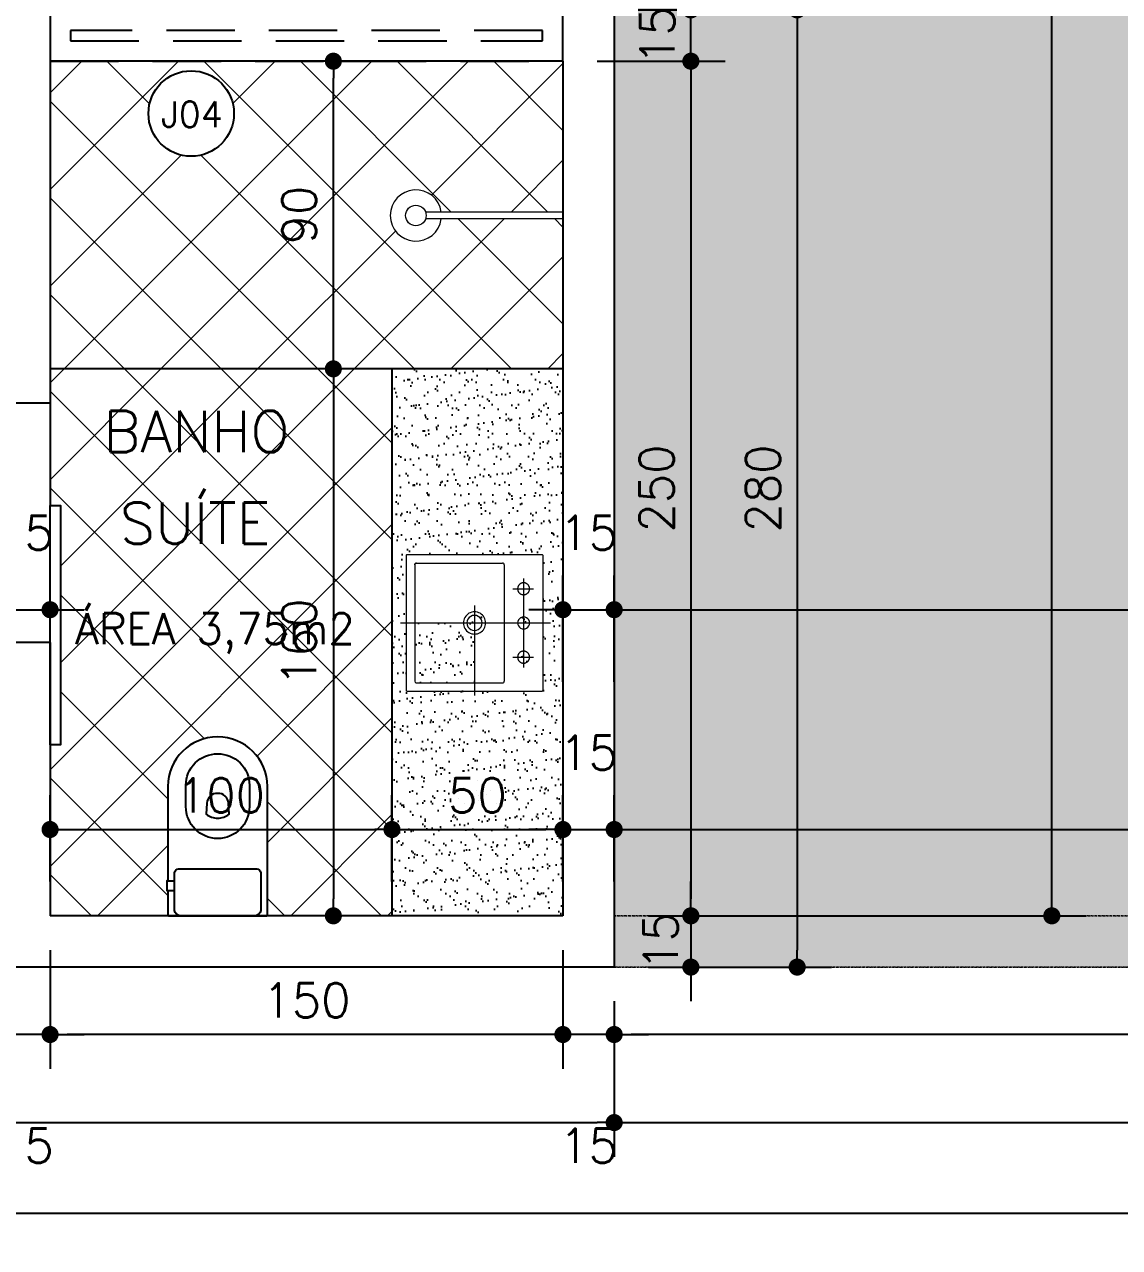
# Model space of a CAD drawing. Header units: inches. Extents: x 580771 to 672494, y 7715997 to 7829530.
# Drawn here: x 655835.2 to 656155.6, y 7727586.6 to 7727944.4 of the extents above; entities that cross this region are included whole.
import ezdxf

# ---------------------------------------------------------------- set-up
doc = ezdxf.new("R2010")
doc.units = ezdxf.units.IN
doc.header["$MEASUREMENT"] = 0
doc.header["$PDMODE"] = 2
for name, pattern in [('AXES', [0.54, 0.3, -0.08, 0.08, -0.08]), ('CACHE', [0.24, 0.12, -0.12]), ('CONTINU', [0]), ('DASHDOTX2', [2, 1, -0.5, 0, -0.5]), ('DASHED2', [0.375, 0.25, -0.125])]:
    doc.linetypes.add(name, pattern=pattern)
for name, color, linetype in [('01', 1, 'Continuous'), ('02', 2, 'Continuous'), ('Block1', 1, 'Continuous'), ('Block2', 2, 'Continuous'), ('Layer1', 1, 'Continuous'), ('Layer3', 3, 'Continuous'), ('NIVEL', 2, 'Continuous'), ('P02', 2, 'Continuous'), ('parede', 6, 'Continuous'), ('PAVTO1-ESCADA', 1, 'Continuous'), ('SIMBOLOS', 2, 'Continuous'), ('VEGETAÇÃO1', 96, 'Continuous')]:
    doc.layers.add(name, color=color, linetype=linetype)
for name, color, linetype, lineweight in [('ARQ-01', 1, 'Continuous', 13), ('ARQ-02', 2, 'Continuous', 20), ('MOBILIÁRIO-02', 2, 'Continuous', 20), ('MURO', 3, 'Continuous', 0)]:
    doc.layers.add(name, color=color, linetype=linetype, lineweight=lineweight)
doc.layers.get('01').off()
doc.styles.add('R80E50', font='romans.shx', dxfattribs={"height": 10})
doc.styles.add('ROMANS', font='romans', dxfattribs={"height": 0.2})
doc.dimstyles.new('ARQ50', dxfattribs={"dimscale": 50, "dimtxt": 10, "dimasz": 0.1, "dimexe": 0.2, "dimexo": 0.2, "dimgap": 0.1, "dimtad": 1, "dimdec": 0, "dimzin": 12, "dimdsep": 46, "dimtxsty": 'R80E50', "dimblk1": 'DOT', "dimblk2": 'DOT', "dimsah": 1, "dimcen": 0.4, "dimclrd": 15, "dimclre": 15, "dimclrt": 3, "dimadec": 0, "dimazin": 0, "dimtfac": 1, "dimtdec": 0, "dimtmove": 2, "dimatfit": 3, "dimldrblk": 'DOT', "dimfxl": 0.2, "dimtolj": 1, "dimtzin": 12, "dimarcsym": 0})
pattern_1 = [(45, (0, -41893.46), (-14.142135624, 14.142135624), []), (135, (0, -41893.46), (-14.142135624, -14.142135624), [])]

# ---------------------------------------------------------------- blocks, each defined once
blk = doc.blocks.new('Vaso002c')
at = {"layer": 'Block1'}
for p, q in [((12.45, -18.5), (12.45, -16)), ((15.95, -18.5), (15.95, -16))]:
    blk.add_line(p, q, dxfattribs=at)
blk.add_lwpolyline([(3, -14, 0.324141), (5, -16), (19, -16, 0.333333), (20.5, -14.5), (20.5, 0), (20.5, 14.5, 0.333333), (19, 16), (5, 16, 0.324141), (3, 14, 0.324141)], format="xyb", dxfattribs=at)
for points in [[(63.2, 0, 0.418677), (51.5, 11.8), (43.6, 11.8, 0.411784), (31.7, 0, 0.411784), (43.6, -11.8), (51.5, -11.8, 0.418677)], [(48.5, 0, -0.428571), (44.8, -4), (40.8, -4.3, -0.16754), (39.3, 0, -0.16754), (40.8, 4.3), (44.8, 4, -0.428571)]]:
    blk.add_lwpolyline(points, format="xyb", close=True, dxfattribs=at)
at = {"layer": 'Block2'}
blk.add_lwpolyline([(3, 18.17, -0.329256), (3.38, 18.5), (51.1, 18.5, -0.412623), (69.5, 0, -0.412623), (51.1, -18.5), (15.95, -18.5), (15.95, -18.9), (12.45, -18.9), (12.45, -18.5), (3.38, -18.5, -0.329256), (3, -18.17), (3, -17.25), (3, 0), (3, 17.29)], format="xyb", close=True, dxfattribs=at)
blk = doc.blocks.new('adfADS')
at = {"layer": 'ARQ-02'}
for p, q in [((4240.81, -35963.67), (4280.98, -35963.67)), ((4240.81, -35965.67), (4280.98, -35965.67))]:
    blk.add_line(p, q, dxfattribs=at)
blk.add_circle((4283.81, -35964.67), 3, dxfattribs=at)
blk.add_arc((4283.81, -35964.67), 7.5, 187.6623, 172.3377, dxfattribs=at)
blk = doc.blocks.new('7408317_p')
at = {"linetype": 'Continuous'}
for p, q in [((-0.1983, 0.2005), (-0.2, 0.1987)), ((0.1982, 0.2005), (0.2, 0.1987)), ((-0.2, -0.1977), (-0.1983, -0.1995)), ((0.2, -0.1977), (0.1982, -0.1995))]:
    blk.add_line(p, q, dxfattribs=at)
at = {"linetype": 'AXES'}
for points in [[(0, -0.032), (0, 0.223)], [(0, -0.2156), (0, 0.2156)], [(-0.1299, 0.144), (0.1299, 0.144)], [(-0.1, 0.1125), (-0.1, 0.173)], [(0.1, 0.1125), (0.1, 0.173)], [(-0.0506, 0.0005), (0.2124, 0.0005)]]:
    blk.add_lwpolyline(points, dxfattribs=at)
at = {"linetype": 'CONTINU'}
for points in [[(-0.2, -0.1977), (-0.2, 0.1987)], [(-0.1983, 0.2005), (0.1982, 0.2005)], [(0.2, -0.1977), (0.2, 0.1987)], [(-0.175, -0.1695), (-0.1753, 0.0825)], [(-0.1703, 0.0875), (0.1704, 0.0875)], [(0.175, -0.1701), (0.1754, 0.0825)], [(-0.17, -0.1745), (0.1706, -0.1745)], [(-0.1983, -0.1995), (0.1982, -0.1995)]]:
    blk.add_lwpolyline(points, dxfattribs=at)
at = {"linetype": 'CACHE'}
for points in [[(-0.1, 0.1615, 1.00004), (-0.1, 0.1265)], [(-0.1, 0.1265, 1.000058), (-0.1, 0.1615)], [(0.1, 0.1615, 1.000022), (0.1, 0.1265)], [(0.1, 0.1265, 1.000056), (0.1, 0.1615)]]:
    blk.add_lwpolyline(points, format="xyb", dxfattribs=at)
at = {"linetype": 'CONTINU'}
for points in [[(0, 0.1615, 1.00026), (0, 0.1265)], [(0, 0.1265, 1.000277), (0, 0.1615)], [(-0.1703, 0.0875, 0.414587), (-0.1753, 0.0825)], [(0.1754, 0.0825, 0.414612), (0.1704, 0.0875)], [(0, 0.033, 1.000349), (0, -0.032)], [(0, 0.0227, 1.000759), (0, -0.0218)], [(0, -0.032, 1.000654), (0, 0.033)], [(0, -0.0218, 1.000698), (0, 0.0227)], [(-0.1736, -0.173, -0.197042), (-0.175, -0.1695)], [(-0.175, -0.1695, 0.414578), (-0.17, -0.1745)], [(-0.17, -0.1745, -0.19704), (-0.1736, -0.173)], [(0.1706, -0.1745, 0.413833), (0.175, -0.1701)]]:
    blk.add_lwpolyline(points, format="xyb", dxfattribs=at)
blk = doc.blocks.new('_DOT')
at = {"color": 0, "linetype": 'ByBlock'}
blk.add_line((-0.5, 0), (-1, 0), dxfattribs=at)
at = {"color": 0, "linetype": 'ByBlock', "const_width": 0.5}
blk.add_lwpolyline([(-0.25, 0, 1), (0.25, 0, 1)], format="xyb", close=True, dxfattribs=at)
blk = doc.blocks.new('*D1196')
at = {"layer": 'Defpoints', "color": 0, "transparency": 16777216}
for p in [(655842.74, 7727773.16), (655827.74, 7727763.61), (655842.74, 7727763.61)]:
    blk.add_point(p, dxfattribs=at)
at = {"layer": 'NIVEL', "color": 15, "lineweight": -2, "transparency": 16777216}
for p, q in [((655827.74, 7727773.61), (655827.74, 7727783.16)), ((655842.74, 7727773.61), (655842.74, 7727783.16)), ((655822.74, 7727773.16), (655817.74, 7727773.16)), ((655827.74, 7727773.16), (655842.74, 7727773.16)), ((655847.74, 7727773.16), (655852.74, 7727773.16))]:
    blk.add_line(p, q, dxfattribs=at)
at = {"layer": 'NIVEL', "color": 15, "lineweight": -2, "transparency": 16777216, "xscale": 5, "yscale": 5, "zscale": 5}
blk.add_blockref('_DOT', (655827.74, 7727773.16), dxfattribs=at)
at = {"layer": 'NIVEL', "color": 15, "lineweight": -2, "transparency": 16777216, "xscale": 5, "yscale": 5, "zscale": 5, "rotation": 180}
blk.add_blockref('_DOT', (655842.74, 7727773.16), dxfattribs=at)
at = {"layer": 'NIVEL', "color": 3, "transparency": 16777216, "insert": (655835.24, 7727795.66), "char_height": 10, "attachment_point": 5, "style": 'R80E50'}
blk.add_mtext('\\A1;15', dxfattribs=at)
blk = doc.blocks.new('*D1197')
at = {"layer": 'Defpoints', "color": 0, "transparency": 16777216}
for p in [(656007.74, 7727773.16), (655992.74, 7727742.09), (656007.74, 7727742.09)]:
    blk.add_point(p, dxfattribs=at)
at = {"layer": 'NIVEL', "color": 15, "lineweight": -2, "transparency": 16777216}
for p, q in [((655992.74, 7727752.09), (655992.74, 7727783.16)), ((656007.74, 7727752.09), (656007.74, 7727783.16)), ((655987.74, 7727773.16), (655982.74, 7727773.16)), ((655992.74, 7727773.16), (656007.74, 7727773.16)), ((656012.74, 7727773.16), (656017.74, 7727773.16))]:
    blk.add_line(p, q, dxfattribs=at)
at = {"layer": 'NIVEL', "color": 15, "lineweight": -2, "transparency": 16777216, "xscale": 5, "yscale": 5, "zscale": 5}
blk.add_blockref('_DOT', (655992.74, 7727773.16), dxfattribs=at)
at = {"layer": 'NIVEL', "color": 15, "lineweight": -2, "transparency": 16777216, "xscale": 5, "yscale": 5, "zscale": 5, "rotation": 180}
blk.add_blockref('_DOT', (656007.74, 7727773.16), dxfattribs=at)
at = {"layer": 'NIVEL', "color": 3, "transparency": 16777216, "insert": (656000.24, 7727795.66), "char_height": 10, "attachment_point": 5, "style": 'R80E50'}
blk.add_mtext('\\A1;15', dxfattribs=at)
blk = doc.blocks.new('*D1198')
at = {"layer": 'Defpoints', "color": 0, "transparency": 16777216}
for p in [(656499.08, 7727773.16), (656007.74, 7727742.09), (656499.08, 7727668.61)]:
    blk.add_point(p, dxfattribs=at)
at = {"layer": 'NIVEL', "color": 15, "lineweight": -2, "transparency": 16777216}
for p, q in [((656007.74, 7727752.09), (656007.74, 7727783.16)), ((656499.08, 7727678.61), (656499.08, 7727783.16)), ((656012.74, 7727773.16), (656494.08, 7727773.16))]:
    blk.add_line(p, q, dxfattribs=at)
at = {"layer": 'NIVEL', "color": 15, "lineweight": -2, "transparency": 16777216, "xscale": 5, "yscale": 5, "zscale": 5, "rotation": 180}
blk.add_blockref('_DOT', (656007.74, 7727773.16), dxfattribs=at)
at = {"layer": 'NIVEL', "color": 15, "lineweight": -2, "transparency": 16777216, "xscale": 5, "yscale": 5, "zscale": 5}
blk.add_blockref('_DOT', (656499.08, 7727773.16), dxfattribs=at)
at = {"layer": 'NIVEL', "color": 3, "transparency": 16777216, "insert": (656253.41, 7727783.16), "char_height": 10, "attachment_point": 5, "style": 'R80E50'}
blk.add_mtext('\\A1;491', dxfattribs=at)
blk = doc.blocks.new('*D1211')
at = {"layer": 'Defpoints', "color": 0, "transparency": 16777216}
for p in [(655942.74, 7727708.86), (655842.74, 7727683.61), (655942.74, 7727683.61)]:
    blk.add_point(p, dxfattribs=at)
at = {"layer": 'NIVEL', "color": 15, "lineweight": -2, "transparency": 16777216}
for p, q in [((655842.74, 7727693.61), (655842.74, 7727718.86)), ((655942.74, 7727693.61), (655942.74, 7727718.86)), ((655847.74, 7727708.86), (655937.74, 7727708.86))]:
    blk.add_line(p, q, dxfattribs=at)
at = {"layer": 'NIVEL', "color": 15, "lineweight": -2, "transparency": 16777216, "xscale": 5, "yscale": 5, "zscale": 5, "rotation": 180}
blk.add_blockref('_DOT', (655842.74, 7727708.86), dxfattribs=at)
at = {"layer": 'NIVEL', "color": 15, "lineweight": -2, "transparency": 16777216, "xscale": 5, "yscale": 5, "zscale": 5}
blk.add_blockref('_DOT', (655942.74, 7727708.86), dxfattribs=at)
at = {"layer": 'NIVEL', "color": 3, "transparency": 16777216, "insert": (655892.74, 7727718.86), "char_height": 10, "attachment_point": 5, "style": 'R80E50'}
blk.add_mtext('\\A1;100', dxfattribs=at)
blk = doc.blocks.new('*D1212')
at = {"layer": 'Defpoints', "color": 0, "transparency": 16777216}
for p in [(655992.74, 7727708.86), (655942.74, 7727683.61), (655992.74, 7727683.61)]:
    blk.add_point(p, dxfattribs=at)
at = {"layer": 'NIVEL', "color": 15, "lineweight": -2, "transparency": 16777216}
for p, q in [((655942.74, 7727693.61), (655942.74, 7727718.86)), ((655992.74, 7727693.61), (655992.74, 7727718.86)), ((655947.74, 7727708.86), (655987.74, 7727708.86))]:
    blk.add_line(p, q, dxfattribs=at)
at = {"layer": 'NIVEL', "color": 15, "lineweight": -2, "transparency": 16777216, "xscale": 5, "yscale": 5, "zscale": 5, "rotation": 180}
blk.add_blockref('_DOT', (655942.74, 7727708.86), dxfattribs=at)
at = {"layer": 'NIVEL', "color": 15, "lineweight": -2, "transparency": 16777216, "xscale": 5, "yscale": 5, "zscale": 5}
blk.add_blockref('_DOT', (655992.74, 7727708.86), dxfattribs=at)
at = {"layer": 'NIVEL', "color": 3, "transparency": 16777216, "insert": (655967.74, 7727718.86), "char_height": 10, "attachment_point": 5, "style": 'R80E50'}
blk.add_mtext('\\A1;50', dxfattribs=at)
blk = doc.blocks.new('*D1213')
at = {"layer": 'Defpoints', "color": 0, "transparency": 16777216}
for p in [(656007.74, 7727708.86), (655992.74, 7727683.61), (656007.74, 7727683.61)]:
    blk.add_point(p, dxfattribs=at)
at = {"layer": 'NIVEL', "color": 15, "lineweight": -2, "transparency": 16777216}
for p, q in [((655992.74, 7727693.61), (655992.74, 7727718.86)), ((656007.74, 7727693.61), (656007.74, 7727718.86)), ((655987.74, 7727708.86), (655982.74, 7727708.86)), ((655992.74, 7727708.86), (656007.74, 7727708.86)), ((656012.74, 7727708.86), (656017.74, 7727708.86))]:
    blk.add_line(p, q, dxfattribs=at)
at = {"layer": 'NIVEL', "color": 15, "lineweight": -2, "transparency": 16777216, "xscale": 5, "yscale": 5, "zscale": 5}
blk.add_blockref('_DOT', (655992.74, 7727708.86), dxfattribs=at)
at = {"layer": 'NIVEL', "color": 15, "lineweight": -2, "transparency": 16777216, "xscale": 5, "yscale": 5, "zscale": 5, "rotation": 180}
blk.add_blockref('_DOT', (656007.74, 7727708.86), dxfattribs=at)
at = {"layer": 'NIVEL', "color": 3, "transparency": 16777216, "insert": (656000.24, 7727731.36), "char_height": 10, "attachment_point": 5, "style": 'R80E50'}
blk.add_mtext('\\A1;15', dxfattribs=at)
blk = doc.blocks.new('*D1214')
at = {"layer": 'Defpoints', "color": 0, "transparency": 16777216}
for p in [(656499.08, 7727708.86), (656007.74, 7727683.61), (656499.08, 7727668.61)]:
    blk.add_point(p, dxfattribs=at)
at = {"layer": 'NIVEL', "color": 15, "lineweight": -2, "transparency": 16777216}
for p, q in [((656007.74, 7727693.61), (656007.74, 7727718.86)), ((656499.08, 7727678.61), (656499.08, 7727718.86)), ((656012.74, 7727708.86), (656494.08, 7727708.86))]:
    blk.add_line(p, q, dxfattribs=at)
at = {"layer": 'NIVEL', "color": 15, "lineweight": -2, "transparency": 16777216, "xscale": 5, "yscale": 5, "zscale": 5, "rotation": 180}
blk.add_blockref('_DOT', (656007.74, 7727708.86), dxfattribs=at)
at = {"layer": 'NIVEL', "color": 15, "lineweight": -2, "transparency": 16777216, "xscale": 5, "yscale": 5, "zscale": 5}
blk.add_blockref('_DOT', (656499.08, 7727708.86), dxfattribs=at)
at = {"layer": 'NIVEL', "color": 3, "transparency": 16777216, "insert": (656253.41, 7727718.86), "char_height": 10, "attachment_point": 5, "style": 'R80E50'}
blk.add_mtext('\\A1;491', dxfattribs=at)
blk = doc.blocks.new('*D1219')
at = {"layer": 'Defpoints', "color": 0, "transparency": 16777216}
for p in [(655992.74, 7727948.61), (656030.17, 7727948.61), (655992.74, 7727933.61)]:
    blk.add_point(p, dxfattribs=at)
at = {"layer": 'NIVEL', "color": 15, "lineweight": -2, "transparency": 16777216}
for p, q in [((656030.17, 7727953.61), (656030.17, 7727958.61)), ((656002.74, 7727948.61), (656040.17, 7727948.61)), ((656030.17, 7727933.61), (656030.17, 7727948.61)), ((656002.74, 7727933.61), (656040.17, 7727933.61)), ((656030.17, 7727928.61), (656030.17, 7727923.61))]:
    blk.add_line(p, q, dxfattribs=at)
at = {"layer": 'NIVEL', "color": 15, "lineweight": -2, "transparency": 16777216, "xscale": 5, "yscale": 5, "zscale": 5}
for p, rotation in [((656030.17, 7727948.61), 270), ((656030.17, 7727933.61), 90)]:
    blk.add_blockref('_DOT', p, dxfattribs=dict(at, rotation=rotation))
at = {"layer": 'NIVEL', "color": 3, "transparency": 16777216, "insert": (656020.37, 7727941.11), "char_height": 10, "attachment_point": 5, "rotation": 90, "style": 'R80E50'}
blk.add_mtext('\\A1;15', dxfattribs=at)
blk = doc.blocks.new('*D1220')
at = {"layer": 'Defpoints', "color": 0, "transparency": 16777216}
for p in [(655992.74, 7727933.61), (656007.74, 7727683.61), (656030.17, 7727683.61)]:
    blk.add_point(p, dxfattribs=at)
at = {"layer": 'NIVEL', "color": 15, "lineweight": -2, "transparency": 16777216}
for p, q in [((656002.74, 7727933.61), (656040.17, 7727933.61)), ((656030.17, 7727928.61), (656030.17, 7727688.61)), ((656017.74, 7727683.61), (656040.17, 7727683.61))]:
    blk.add_line(p, q, dxfattribs=at)
at = {"layer": 'NIVEL', "color": 15, "lineweight": -2, "transparency": 16777216, "xscale": 5, "yscale": 5, "zscale": 5}
for p, rotation in [((656030.17, 7727933.61), 90), ((656030.17, 7727683.61), 270)]:
    blk.add_blockref('_DOT', p, dxfattribs=dict(at, rotation=rotation))
at = {"layer": 'NIVEL', "color": 3, "transparency": 16777216, "insert": (656020.17, 7727808.61), "char_height": 10, "attachment_point": 5, "rotation": 90, "style": 'R80E50'}
blk.add_mtext('\\A1;250', dxfattribs=at)
blk = doc.blocks.new('*D1221')
at = {"layer": 'Defpoints', "color": 0, "transparency": 16777216}
for p in [(656007.74, 7727683.61), (656007.74, 7727668.61), (656030.17, 7727668.61)]:
    blk.add_point(p, dxfattribs=at)
at = {"layer": 'NIVEL', "color": 15, "lineweight": -2, "transparency": 16777216}
for p, q in [((656030.17, 7727688.61), (656030.17, 7727693.61)), ((656017.74, 7727683.61), (656040.17, 7727683.61)), ((656030.17, 7727683.61), (656030.17, 7727668.61)), ((656017.74, 7727668.61), (656040.17, 7727668.61)), ((656030.17, 7727663.61), (656030.17, 7727658.61))]:
    blk.add_line(p, q, dxfattribs=at)
at = {"layer": 'NIVEL', "color": 15, "lineweight": -2, "transparency": 16777216, "xscale": 5, "yscale": 5, "zscale": 5}
for p, rotation in [((656030.17, 7727683.61), 270), ((656030.17, 7727668.61), 90)]:
    blk.add_blockref('_DOT', p, dxfattribs=dict(at, rotation=rotation))
at = {"layer": 'NIVEL', "color": 3, "transparency": 16777216, "insert": (656021.33, 7727676.11), "char_height": 10, "attachment_point": 5, "rotation": 90, "style": 'R80E50'}
blk.add_mtext('\\A1;15', dxfattribs=at)
blk = doc.blocks.new('*D1226')
at = {"layer": 'Defpoints', "color": 0, "transparency": 16777216}
for p in [(656007.74, 7727948.61), (656007.74, 7727668.61), (656061.27, 7727668.61)]:
    blk.add_point(p, dxfattribs=at)
at = {"layer": 'NIVEL', "color": 15, "lineweight": -2, "transparency": 16777216}
for p, q in [((656017.74, 7727948.61), (656071.27, 7727948.61)), ((656061.27, 7727943.61), (656061.27, 7727673.61)), ((656017.74, 7727668.61), (656071.27, 7727668.61))]:
    blk.add_line(p, q, dxfattribs=at)
at = {"layer": 'NIVEL', "color": 15, "lineweight": -2, "transparency": 16777216, "xscale": 5, "yscale": 5, "zscale": 5}
for p, rotation in [((656061.27, 7727948.61), 90), ((656061.27, 7727668.61), 270)]:
    blk.add_blockref('_DOT', p, dxfattribs=dict(at, rotation=rotation))
at = {"layer": 'NIVEL', "color": 3, "transparency": 16777216, "insert": (656051.27, 7727808.61), "char_height": 10, "attachment_point": 5, "rotation": 90, "style": 'R80E50'}
blk.add_mtext('\\A1;280', dxfattribs=at)
blk = doc.blocks.new('*D1270')
at = {"layer": 'Defpoints', "color": 0, "transparency": 16777216}
for p in [(655942.74, 7727843.61), (655925.6, 7727683.61), (655942.74, 7727683.61)]:
    blk.add_point(p, dxfattribs=at)
at = {"layer": 'NIVEL', "color": 15, "lineweight": -2, "transparency": 16777216}
for p, q in [((655932.74, 7727843.61), (655915.6, 7727843.61)), ((655925.6, 7727838.61), (655925.6, 7727688.61)), ((655932.74, 7727683.61), (655915.6, 7727683.61))]:
    blk.add_line(p, q, dxfattribs=at)
at = {"layer": 'NIVEL', "color": 15, "lineweight": -2, "transparency": 16777216, "xscale": 5, "yscale": 5, "zscale": 5}
for p, rotation in [((655925.6, 7727843.61), 90), ((655925.6, 7727683.61), 270)]:
    blk.add_blockref('_DOT', p, dxfattribs=dict(at, rotation=rotation))
at = {"layer": 'NIVEL', "color": 3, "transparency": 16777216, "insert": (655915.6, 7727763.61), "char_height": 10, "attachment_point": 5, "rotation": 90, "style": 'R80E50'}
blk.add_mtext('\\A1;160', dxfattribs=at)
blk = doc.blocks.new('*D1271')
at = {"layer": 'Defpoints', "color": 0, "transparency": 16777216}
for p in [(655917.74, 7727933.61), (655925.6, 7727933.61), (655942.74, 7727843.61)]:
    blk.add_point(p, dxfattribs=at)
at = {"layer": 'NIVEL', "color": 15, "lineweight": -2, "transparency": 16777216}
for p, q in [((655927.74, 7727933.61), (655935.6, 7727933.61)), ((655925.6, 7727848.61), (655925.6, 7727928.61)), ((655932.74, 7727843.61), (655915.6, 7727843.61))]:
    blk.add_line(p, q, dxfattribs=at)
at = {"layer": 'NIVEL', "color": 15, "lineweight": -2, "transparency": 16777216, "xscale": 5, "yscale": 5, "zscale": 5}
for p, rotation in [((655925.6, 7727933.61), 90), ((655925.6, 7727843.61), 270)]:
    blk.add_blockref('_DOT', p, dxfattribs=dict(at, rotation=rotation))
at = {"layer": 'NIVEL', "color": 3, "transparency": 16777216, "insert": (655915.6, 7727888.61), "char_height": 10, "attachment_point": 5, "rotation": 90, "style": 'R80E50'}
blk.add_mtext('\\A1;90', dxfattribs=at)
blk = doc.blocks.new('*D739')
at = {"layer": 'Defpoints', "color": 0, "transparency": 16777216}
for p in [(656499.08, 7727668.61), (656007.74, 7727663.41), (656007.74, 7727648.89)]:
    blk.add_point(p, dxfattribs=at)
at = {"layer": 'NIVEL', "color": 15, "lineweight": -2, "transparency": 16777216}
for p, q in [((656499.08, 7727658.61), (656499.08, 7727638.89)), ((656007.74, 7727653.41), (656007.74, 7727638.89)), ((656494.08, 7727648.89), (656012.74, 7727648.89))]:
    blk.add_line(p, q, dxfattribs=at)
at = {"layer": 'NIVEL', "color": 15, "lineweight": -2, "transparency": 16777216, "xscale": 5, "yscale": 5, "zscale": 5, "rotation": 180}
blk.add_blockref('_DOT', (656007.74, 7727648.89), dxfattribs=at)
at = {"layer": 'NIVEL', "color": 15, "lineweight": -2, "transparency": 16777216, "xscale": 5, "yscale": 5, "zscale": 5}
blk.add_blockref('_DOT', (656499.08, 7727648.89), dxfattribs=at)
at = {"layer": 'NIVEL', "color": 3, "transparency": 16777216, "insert": (656253.41, 7727658.89), "char_height": 10, "attachment_point": 5, "style": 'R80E50'}
blk.add_mtext('\\A1;491', dxfattribs=at)
blk = doc.blocks.new('*D730')
at = {"layer": 'Defpoints', "color": 0, "transparency": 16777216}
for p in [(655992.74, 7727683.61), (656007.74, 7727663.41), (655992.74, 7727648.89)]:
    blk.add_point(p, dxfattribs=at)
at = {"layer": 'NIVEL', "color": 15, "lineweight": -2, "transparency": 16777216}
for p, q in [((655992.74, 7727673.61), (655992.74, 7727638.89)), ((656007.74, 7727653.41), (656007.74, 7727638.89)), ((655987.74, 7727648.89), (655982.74, 7727648.89)), ((656007.74, 7727648.89), (655992.74, 7727648.89)), ((656012.74, 7727648.89), (656017.74, 7727648.89))]:
    blk.add_line(p, q, dxfattribs=at)
at = {"layer": 'NIVEL', "color": 15, "lineweight": -2, "transparency": 16777216, "xscale": 5, "yscale": 5, "zscale": 5}
blk.add_blockref('_DOT', (655992.74, 7727648.89), dxfattribs=at)
at = {"layer": 'NIVEL', "color": 15, "lineweight": -2, "transparency": 16777216, "xscale": 5, "yscale": 5, "zscale": 5, "rotation": 180}
blk.add_blockref('_DOT', (656007.74, 7727648.89), dxfattribs=at)
at = {"layer": 'NIVEL', "color": 3, "transparency": 16777216, "insert": (656000.24, 7727616.39), "char_height": 10, "attachment_point": 5, "style": 'R80E50'}
blk.add_mtext('\\A1;15', dxfattribs=at)
blk = doc.blocks.new('*D731')
at = {"layer": 'Defpoints', "color": 0, "transparency": 16777216}
for p in [(655842.74, 7727683.61), (655992.74, 7727683.61), (655842.74, 7727648.89)]:
    blk.add_point(p, dxfattribs=at)
at = {"layer": 'NIVEL', "color": 15, "lineweight": -2, "transparency": 16777216}
for p, q in [((655842.74, 7727673.61), (655842.74, 7727638.89)), ((655992.74, 7727673.61), (655992.74, 7727638.89)), ((655987.74, 7727648.89), (655847.74, 7727648.89))]:
    blk.add_line(p, q, dxfattribs=at)
at = {"layer": 'NIVEL', "color": 15, "lineweight": -2, "transparency": 16777216, "xscale": 5, "yscale": 5, "zscale": 5, "rotation": 180}
blk.add_blockref('_DOT', (655842.74, 7727648.89), dxfattribs=at)
at = {"layer": 'NIVEL', "color": 15, "lineweight": -2, "transparency": 16777216, "xscale": 5, "yscale": 5, "zscale": 5}
blk.add_blockref('_DOT', (655992.74, 7727648.89), dxfattribs=at)
at = {"layer": 'NIVEL', "color": 3, "transparency": 16777216, "insert": (655917.74, 7727658.89), "char_height": 10, "attachment_point": 5, "style": 'R80E50'}
blk.add_mtext('\\A1;150', dxfattribs=at)
blk = doc.blocks.new('*D732')
at = {"layer": 'Defpoints', "color": 0, "transparency": 16777216}
for p in [(655827.74, 7727683.61), (655842.74, 7727683.61), (655827.74, 7727648.89)]:
    blk.add_point(p, dxfattribs=at)
at = {"layer": 'NIVEL', "color": 15, "lineweight": -2, "transparency": 16777216}
for p, q in [((655827.74, 7727673.61), (655827.74, 7727638.89)), ((655842.74, 7727673.61), (655842.74, 7727638.89)), ((655822.74, 7727648.89), (655817.74, 7727648.89)), ((655842.74, 7727648.89), (655827.74, 7727648.89)), ((655847.74, 7727648.89), (655852.74, 7727648.89))]:
    blk.add_line(p, q, dxfattribs=at)
at = {"layer": 'NIVEL', "color": 15, "lineweight": -2, "transparency": 16777216, "xscale": 5, "yscale": 5, "zscale": 5}
blk.add_blockref('_DOT', (655827.74, 7727648.89), dxfattribs=at)
at = {"layer": 'NIVEL', "color": 15, "lineweight": -2, "transparency": 16777216, "xscale": 5, "yscale": 5, "zscale": 5, "rotation": 180}
blk.add_blockref('_DOT', (655842.74, 7727648.89), dxfattribs=at)
at = {"layer": 'NIVEL', "color": 3, "transparency": 16777216, "insert": (655835.24, 7727616.39), "char_height": 10, "attachment_point": 5, "style": 'R80E50'}
blk.add_mtext('\\A1;15', dxfattribs=at)
blk = doc.blocks.new('*D743')
at = {"layer": 'Defpoints', "color": 0, "transparency": 16777216}
for p in [(652832.74, 7727668.61), (656007.74, 7727668.61), (656007.74, 7727623.13)]:
    blk.add_point(p, dxfattribs=at)
at = {"layer": 'NIVEL', "color": 15, "lineweight": -2, "transparency": 16777216}
for p, q in [((652832.74, 7727658.61), (652832.74, 7727613.13)), ((656007.74, 7727658.61), (656007.74, 7727613.13)), ((652837.74, 7727623.13), (656002.74, 7727623.13))]:
    blk.add_line(p, q, dxfattribs=at)
at = {"layer": 'NIVEL', "color": 15, "lineweight": -2, "transparency": 16777216, "xscale": 5, "yscale": 5, "zscale": 5, "rotation": 180}
blk.add_blockref('_DOT', (652832.74, 7727623.13), dxfattribs=at)
at = {"layer": 'NIVEL', "color": 15, "lineweight": -2, "transparency": 16777216, "xscale": 5, "yscale": 5, "zscale": 5}
blk.add_blockref('_DOT', (656007.74, 7727623.13), dxfattribs=at)
at = {"layer": 'NIVEL', "color": 3, "transparency": 16777216, "insert": (654420.24, 7727633.13), "char_height": 10, "attachment_point": 5, "style": 'R80E50'}
blk.add_mtext('\\A1;3175', dxfattribs=at)
blk = doc.blocks.new('*D744')
at = {"layer": 'Defpoints', "color": 0, "transparency": 16777216}
for p in [(656007.74, 7727668.61), (656499.08, 7727668.61), (656499.08, 7727623.13)]:
    blk.add_point(p, dxfattribs=at)
at = {"layer": 'NIVEL', "color": 15, "lineweight": -2, "transparency": 16777216}
for p, q in [((656007.74, 7727658.61), (656007.74, 7727613.13)), ((656499.08, 7727658.61), (656499.08, 7727613.13)), ((656012.74, 7727623.13), (656494.08, 7727623.13))]:
    blk.add_line(p, q, dxfattribs=at)
at = {"layer": 'NIVEL', "color": 15, "lineweight": -2, "transparency": 16777216, "xscale": 5, "yscale": 5, "zscale": 5, "rotation": 180}
blk.add_blockref('_DOT', (656007.74, 7727623.13), dxfattribs=at)
at = {"layer": 'NIVEL', "color": 15, "lineweight": -2, "transparency": 16777216, "xscale": 5, "yscale": 5, "zscale": 5}
blk.add_blockref('_DOT', (656499.08, 7727623.13), dxfattribs=at)
at = {"layer": 'NIVEL', "color": 3, "transparency": 16777216, "insert": (656253.41, 7727633.13), "char_height": 10, "attachment_point": 5, "style": 'R80E50'}
blk.add_mtext('\\A1;491', dxfattribs=at)
blk = doc.blocks.new('*D745')
at = {"layer": 'Defpoints', "color": 0, "transparency": 16777216}
for p in [(652356.25, 7727668.61), (656499.08, 7727668.61), (652356.25, 7727596.58)]:
    blk.add_point(p, dxfattribs=at)
at = {"layer": 'NIVEL', "color": 15, "lineweight": -2, "transparency": 16777216}
for p, q in [((652356.25, 7727658.61), (652356.25, 7727586.58)), ((656499.08, 7727658.61), (656499.08, 7727586.58)), ((656494.08, 7727596.58), (652361.25, 7727596.58))]:
    blk.add_line(p, q, dxfattribs=at)
at = {"layer": 'NIVEL', "color": 15, "lineweight": -2, "transparency": 16777216, "xscale": 5, "yscale": 5, "zscale": 5, "rotation": 180}
blk.add_blockref('_DOT', (652356.25, 7727596.58), dxfattribs=at)
at = {"layer": 'NIVEL', "color": 15, "lineweight": -2, "transparency": 16777216, "xscale": 5, "yscale": 5, "zscale": 5}
blk.add_blockref('_DOT', (656499.08, 7727596.58), dxfattribs=at)
at = {"layer": 'NIVEL', "color": 3, "transparency": 16777216, "insert": (654427.66, 7727606.58), "char_height": 10, "attachment_point": 5, "style": 'R80E50'}
blk.add_mtext('\\A1;4143', dxfattribs=at)
blk = doc.blocks.new('*D1406')
at = {"layer": 'Defpoints', "color": 0, "transparency": 16777216}
for p in [(656007.74, 7728369.03), (656135.75, 7728369.03), (656007.74, 7727683.61)]:
    blk.add_point(p, dxfattribs=at)
at = {"layer": 'NIVEL', "color": 15, "lineweight": -2, "transparency": 16777216}
for p, q in [((656017.74, 7728369.03), (656145.75, 7728369.03)), ((656135.75, 7727688.61), (656135.75, 7728364.03)), ((656017.74, 7727683.61), (656145.75, 7727683.61))]:
    blk.add_line(p, q, dxfattribs=at)
at = {"layer": 'NIVEL', "color": 15, "lineweight": -2, "transparency": 16777216, "xscale": 5, "yscale": 5, "zscale": 5}
for p, rotation in [((656135.75, 7728369.03), 90), ((656135.75, 7727683.61), 270)]:
    blk.add_blockref('_DOT', p, dxfattribs=dict(at, rotation=rotation))
at = {"layer": 'NIVEL', "color": 3, "transparency": 16777216, "insert": (656125.75, 7728026.32), "char_height": 10, "attachment_point": 5, "rotation": 90, "style": 'R80E50'}
blk.add_mtext('\\A1;685', dxfattribs=at)

msp = doc.modelspace()

# ---------------------------------------------------------------- hatches: boundary and pattern name
at = {"layer": 'ARQ-01'}
h = msp.add_hatch(dxfattribs=at)
h.set_pattern_fill('_USER', color=256, scale=20, angle=45, style=0, double=1, pattern_type=0)
h.set_pattern_definition(pattern_1)
h.paths.add_polyline_path([(655992.741, 7727887.473), (655957.174, 7727887.473, -14.9330344), (655957.174, 7727889.473), (655992.741, 7727889.473), (655992.741, 7727933.605), (655842.741, 7727933.605), (655842.741, 7727843.605), (655992.741, 7727843.605)])
h.paths.add_polyline_path([(655871.512, 7727918.302, -1), (655896.512, 7727918.302, -1)], flags=16)
h.paths.add_polyline_path([(655923.105, 7727878.01), (655923.105, 7727899.2), (655908.105, 7727899.2), (655908.105, 7727878.01)], flags=24)
h.paths.add_polyline_path([(655874.067, 7727912.423), (655896.388, 7727912.423), (655896.388, 7727923.673), (655874.067, 7727923.673)], flags=8)
h = msp.add_hatch(dxfattribs=at)
h.set_pattern_fill('_USER', color=256, scale=20, angle=45, style=0, double=1, pattern_type=0)
h.set_pattern_definition(pattern_1)
h.paths.add_polyline_path([(655942.741, 7727843.605), (655842.741, 7727843.605), (655842.741, 7727833.605), (655842.741, 7727803.605), (655845.741, 7727803.605), (655845.741, 7727733.605), (655842.741, 7727733.605), (655842.741, 7727683.605), (655877.184, 7727683.605), (655877.184, 7727691.046), (655876.869, 7727691.046), (655876.869, 7727693.802), (655877.184, 7727721.479, -0.4126226), (655891.751, 7727735.967, -0.4126226), (655906.318, 7727721.479), (655906.318, 7727683.605), (655942.741, 7727683.605)])
h.paths.add_polyline_path([(655923.105, 7727748.962), (655923.105, 7727778.248), (655908.105, 7727778.248), (655908.105, 7727748.962)], flags=24)
h.paths.add_polyline_path([(655847.844, 7727758.123), (655943.63, 7727758.123), (655943.63, 7727775.051), (655847.844, 7727775.051)], flags=9)
h.paths.add_polyline_path([(655857.577, 7727816.188), (655920.093, 7727816.188), (655920.093, 7727834.338), (655857.577, 7727834.338)], flags=24)
h.paths.add_polyline_path([(655861.224, 7727788.794), (655914.521, 7727788.794), (655914.521, 7727810.401), (655861.224, 7727810.401)], flags=24)
at = {"layer": 'PAVTO1-ESCADA'}
h = msp.add_hatch(dxfattribs=at)
h.set_pattern_fill('AR-SAND', color=256, scale=3, style=0)
h.set_pattern_definition([(37.5, (0, -41893.4593), (-0.1889800743, 5.780471307), [0, -4.56, 0, -5.1, 0, -4.875]), (7.5, (0, -41893.459), (5.309330116, 8.466438196), [0, -2.46, 0, -4.11, 0, -1.575]), (327.5, (-3.69, -41893.4593), (9.3424255853, 0.0169771606), [0, -1.5, 0, -5.4, 0, -7.05]), (317.5, (-3.69, -41893.459), (9.018379814, 2.633026695), [0, -0.75, 0, -3.54, 0, -4.05])])
h.paths.add_polyline_path([(655992.741, 7727843.605), (655942.741, 7727843.605), (655942.741, 7727683.605), (655992.741, 7727683.605)])
h.paths.add_polyline_path([(655986.893, 7727789.287), (655986.893, 7727749.287), (655946.893, 7727749.287), (655946.893, 7727789.287)], flags=16)
h.paths.add_polyline_path([(655949.837, 7727751.782), (655966.892, 7727751.76), (655966.893, 7727766.03, -0.4144834), (655963.641, 7727769.284), (655949.393, 7727769.285), (655949.393, 7727752.227, 0.4138328)], flags=0)
h.paths.add_polyline_path([(655979.493, 7727769.283, -0.4144251), (655981.244, 7727771.034), (655981.244, 7727777.533, -0.4142488), (655979.494, 7727779.284, -1.0000397), (655982.994, 7727779.283, -0.4142121), (655981.244, 7727777.533), (655981.244, 7727771.034, -0.4142295), (655982.993, 7727769.283), (655982.993, 7727769.283, -0.4141823), (655981.244, 7727767.533), (655981.243, 7727761.034, -0.4142003), (655982.993, 7727759.283, -1.0000562), (655979.493, 7727759.284, -0.4142395), (655981.243, 7727761.034), (655981.244, 7727767.533, -0.4143314), (655979.493, 7727769.283), (655969.117, 7727769.283, -1.0004984), (655964.667, 7727769.283), (655963.641, 7727769.283, -1.0004523), (655970.143, 7727769.283)], flags=0)
h.paths.add_polyline_path([(655957.146, 7727711.362), (655978.336, 7727711.362), (655978.336, 7727726.362), (655957.146, 7727726.362)], flags=24)
at = {"layer": 'VEGETAÇÃO1'}
h = msp.add_hatch(dxfattribs=at)
h.set_pattern_fill('AR-SAND', color=256, scale=5, style=0)
h.set_pattern_definition([(37.5, (-15995.2145, 6522.265), (-0.3149667905, 9.634118845), [0, -7.6, 0, -8.5, 0, -8.125]), (7.5, (-15995.215, 6522.265), (8.848883526, 14.110730326), [0, -4.1, 0, -6.85, 0, -2.625]), (327.5, (-16001.3645, 6522.265), (15.570709309, 0.028295268), [0, -2.5, 0, -9, 0, -11.75]), (317.5, (-16001.365, 6522.265), (15.030633023, 4.388377825), [0, -1.25, 0, -5.9, 0, -6.75])])
h.paths.add_polyline_path([(656372.876, 7728304.935), (655842.29, 7728303.525), (655842.741, 7728133.605), (655842.741, 7727948.605), (656007.741, 7727948.605), (656007.741, 7727668.605), (656499.083, 7727668.605)])
h.paths.add_polyline_path([(654168.845, 7728479.622), (654654.438, 7728479.622), (654654.438, 7728552.415), (654168.845, 7728552.415)], flags=9)
h.paths.add_polyline_path([(652953.962, 7728488.927), (653402.697, 7728488.927), (653402.697, 7728561.72), (652953.962, 7728561.72)], flags=9)
h.paths.add_polyline_path([(652982.593, 7728563.801), (653429.855, 7728563.801), (653429.855, 7728661.301), (652982.593, 7728661.301)], flags=9)
h.paths.add_polyline_path([(654217.81, 7728559.254), (654646.5, 7728559.254), (654646.5, 7728656.754), (654217.81, 7728656.754)], flags=9)

# ---------------------------------------------------------------- linework, layer by layer
at = {"layer": 'Layer1', "linetype": 'DASHED2', "ltscale": 80}
for points in [[(655842.741, 7727948.605), (655842.741, 7727933.605), (655992.741, 7727933.605), (655992.741, 7727948.605)], [(655848.741, 7727942.605), (655848.741, 7727939.605), (655986.741, 7727939.605), (655986.741, 7727942.605)]]:
    msp.add_lwpolyline(points, close=True, dxfattribs=at)
at = {"layer": 'MURO', "color": 3, "linetype": 'DASHDOTX2', "ltscale": 0.5}
for p, q in [((656480.899, 7727683.605), (656007.741, 7727683.605)), ((656007.741, 7727683.605), (656480.816, 7727683.605)), ((656499.083, 7727668.605), (656007.741, 7727668.605)), ((656007.741, 7727668.605), (656499.083, 7727668.605))]:
    msp.add_line(p, q, dxfattribs=at)
at = {"layer": 'P02'}
for p, q in [((655992.741, 7727843.605), (655842.741, 7727843.605)), ((655942.741, 7727843.605), (655942.741, 7727683.605)), ((655842.741, 7727833.605), (655842.741, 7727803.605))]:
    msp.add_line(p, q, dxfattribs=at)
msp.add_lwpolyline([(655842.741, 7727803.605), (655845.741, 7727803.605), (655845.741, 7727733.605), (655842.741, 7727733.605), (655842.741, 7727803.605)], dxfattribs=at)
at = {"layer": 'parede'}
for p, q in [((656007.741, 7727948.605), (656007.741, 7727668.605)), ((655992.741, 7727933.605), (655842.741, 7727933.605)), ((655842.741, 7727933.605), (655842.741, 7727833.605)), ((655992.741, 7727933.605), (655992.741, 7727683.605)), ((655842.741, 7727833.605), (655827.741, 7727833.605)), ((655842.741, 7727763.605), (655827.741, 7727763.605)), ((655842.741, 7727763.605), (655842.741, 7727683.605)), ((655992.741, 7727683.605), (655842.741, 7727683.605)), ((656007.741, 7727668.605), (652832.741, 7727668.605))]:
    msp.add_line(p, q, dxfattribs=at)
at = {"layer": 'SIMBOLOS', "color": 2}
msp.add_circle((655884.012, 7727918.302), 12.5, dxfattribs=at)

# ---------------------------------------------------------------- block references
at = {"layer": '01', "xscale": -0.7874015748038801, "yscale": 0.7874015748038801, "zscale": 0.7874015748038801, "rotation": 270}
msp.add_blockref('Vaso002c', (655891.751, 7727681.243), dxfattribs=at)
at = {"layer": 'MOBILIÁRIO-02', "xscale": 100, "yscale": 100, "zscale": 100, "rotation": 270}
msp.add_blockref('7408317_p', (655966.843, 7727769.284), dxfattribs=at)
at = {"layer": 'P02', "rotation": 180}
msp.add_blockref('adfADS', (660233.554, 7691923.802), dxfattribs=at)

# ---------------------------------------------------------------- texts
at = {"layer": '02', "insert": (655850.094, 7727760.373), "char_height": 9, "width": 104.16053, "attachment_point": 7, "style": 'R80E50'}
msp.add_mtext('\\pt63;{\\C2;ÁREA 3,75m2}', dxfattribs=at)
at = {"layer": 'Layer3', "style": 'R80E50'}
for s, p in [('BANHO', (655858.297, 7727819.213)), ('SUÍTE ', (655863.096, 7727792.395))]:
    msp.add_text(s, height=12.1, dxfattribs=at).set_placement(p)
at = {"layer": 'SIMBOLOS', "color": 2, "style": 'ROMANS'}
msp.add_text('J04', height=7.5, dxfattribs=at).set_placement((655875.228, 7727914.298))

# ---------------------------------------------------------------- dimensions: what is measured, and where the dimension line sits
at = {"layer": 'NIVEL'}
dim = msp.add_linear_dim(base=(656135.749, 7728369.028), p1=(656007.741, 7727683.605), p2=(656007.741, 7728369.028), angle=90, dimstyle='ARQ50', dxfattribs=at)
dim.commit()
dim.dimension.update_dxf_attribs({"geometry": '*D1406', "text_midpoint": (656125.749, 7728026.316)})
at = {"layer": 'NIVEL', "color": 4}
for base, p1, p2, picture, middle in [((656030.172, 7727948.605), (655992.741, 7727933.605), (655992.741, 7727948.605), '*D1219', (656020.369, 7727941.105)), ((656030.172, 7727668.605), (656007.741, 7727683.605), (656007.741, 7727668.605), '*D1221', (656021.334, 7727676.105))]:
    dim = msp.add_linear_dim(base=base, p1=p1, p2=p2, angle=90, dimstyle='ARQ50', dxfattribs=at)
    dim.commit()
    dim.dimension.update_dxf_attribs({"geometry": picture, "text_midpoint": middle, "dimtype": 160})
for base, p1, p2, picture, middle in [((656061.274, 7727668.605), (656007.741, 7727948.605), (656007.741, 7727668.605), '*D1226', (656051.274, 7727808.605)), ((655925.605, 7727933.605), (655942.741, 7727843.605), (655917.741, 7727933.605), '*D1271', (655915.605, 7727888.605)), ((656030.172, 7727683.605), (655992.741, 7727933.605), (656007.741, 7727683.605), '*D1220', (656020.172, 7727808.605)), ((655925.605, 7727683.605), (655942.741, 7727843.605), (655942.741, 7727683.605), '*D1270', (655915.605, 7727763.605))]:
    dim = msp.add_linear_dim(base=base, p1=p1, p2=p2, angle=90, dimstyle='ARQ50', dxfattribs=at)
    dim.commit()
    dim.dimension.update_dxf_attribs({"geometry": picture, "text_midpoint": middle})
for base, p1, p2, picture, middle in [((655842.741, 7727773.163), (655827.741, 7727763.605), (655842.741, 7727763.605), '*D1196', (655835.241, 7727795.663)), ((656007.741, 7727773.163), (655992.741, 7727742.086), (656007.741, 7727742.086), '*D1197', (656000.241, 7727795.663)), ((656499.083, 7727773.163), (656007.741, 7727742.086), (656499.083, 7727668.605), '*D1198', (656253.412, 7727783.163)), ((656007.741, 7727708.862), (655992.741, 7727683.605), (656007.741, 7727683.605), '*D1213', (656000.241, 7727731.362)), ((655942.741, 7727708.862), (655842.741, 7727683.605), (655942.741, 7727683.605), '*D1211', (655892.741, 7727718.862)), ((655992.741, 7727708.862), (655942.741, 7727683.605), (655992.741, 7727683.605), '*D1212', (655967.741, 7727718.862)), ((656499.083, 7727708.862), (656007.741, 7727683.605), (656499.083, 7727668.605), '*D1214', (656253.412, 7727718.862)), ((655827.741, 7727648.894), (655842.741, 7727683.605), (655827.741, 7727683.605), '*D732', (655835.241, 7727616.394)), ((655842.741, 7727648.894), (655992.741, 7727683.605), (655842.741, 7727683.605), '*D731', (655917.741, 7727658.894)), ((655992.741, 7727648.894), (656007.741, 7727663.412), (655992.741, 7727683.605), '*D730', (656000.241, 7727616.394)), ((652356.246, 7727596.578), (656499.083, 7727668.605), (652356.246, 7727668.605), '*D745', (654427.665, 7727606.578)), ((656007.741, 7727623.132), (652832.741, 7727668.605), (656007.741, 7727668.605), '*D743', (654420.241, 7727633.132)), ((656007.741, 7727648.894), (656499.083, 7727668.605), (656007.741, 7727663.412), '*D739', (656253.412, 7727658.894)), ((656499.083, 7727623.132), (656007.741, 7727668.605), (656499.083, 7727668.605), '*D744', (656253.412, 7727633.132))]:
    dim = msp.add_linear_dim(base=base, p1=p1, p2=p2, dimstyle='ARQ50', dxfattribs=at)
    dim.commit()
    dim.dimension.update_dxf_attribs({"geometry": picture, "text_midpoint": middle})

doc.saveas('drawing.dxf')
